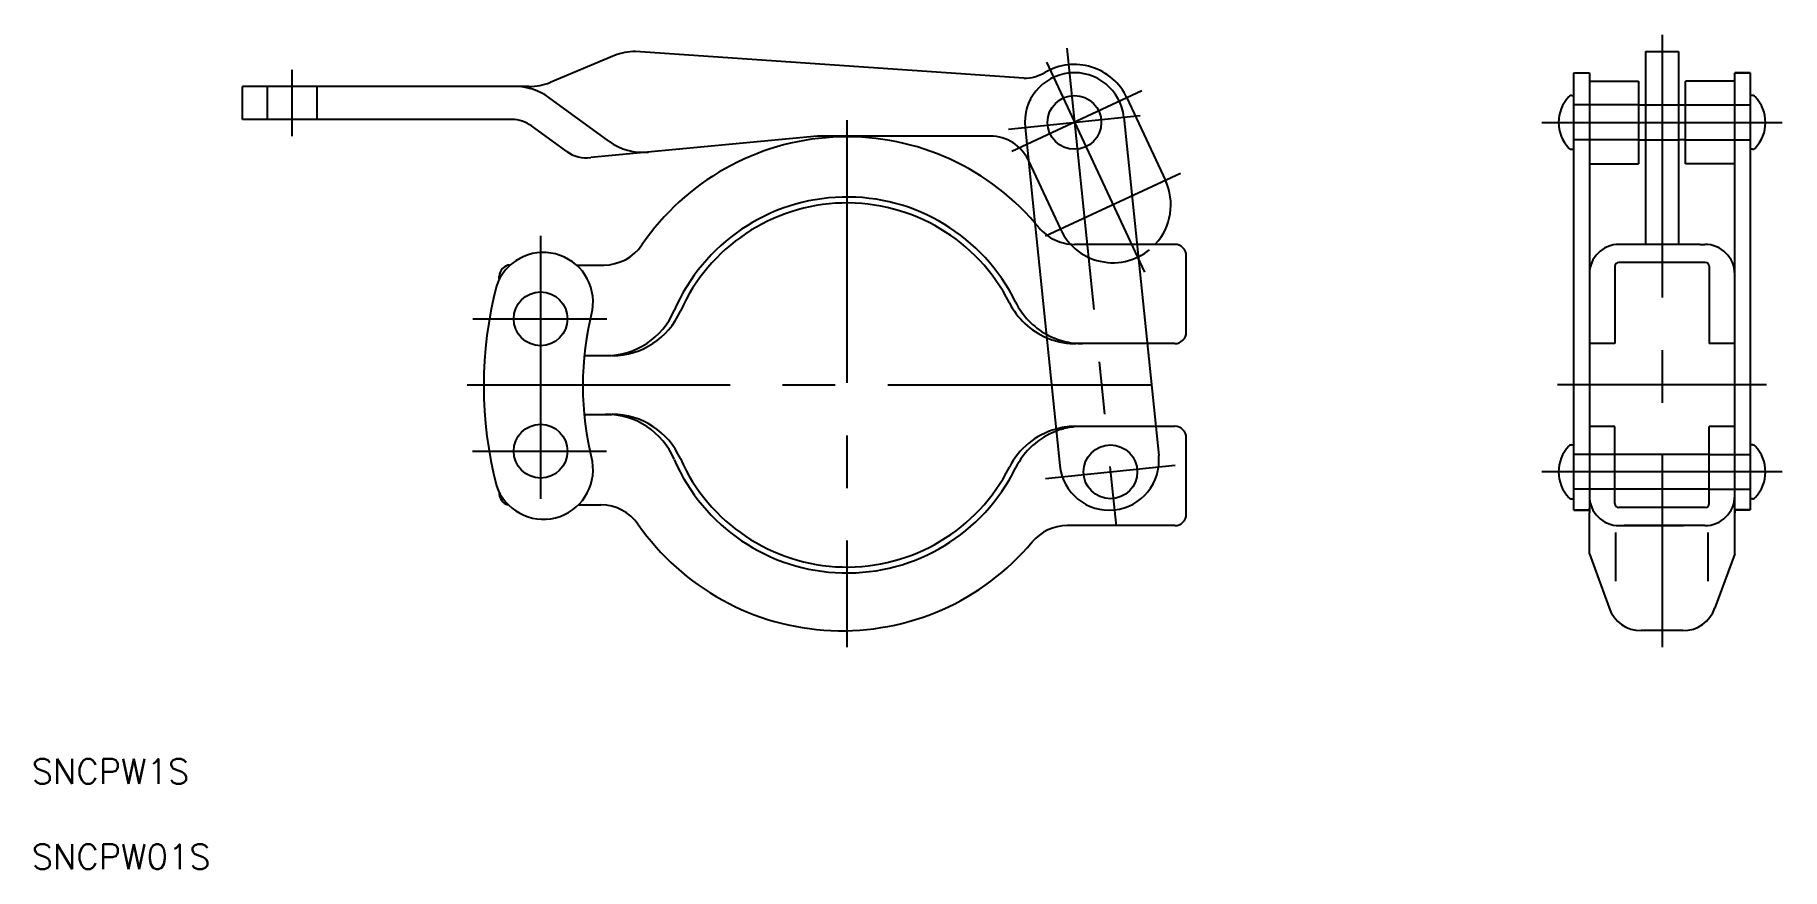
# Model space of a CAD drawing. Extents: x -98 to 113, y -59 to 42.
import ezdxf

# ---------------------------------------------------------------- set-up
doc = ezdxf.new("R2010")
doc.units = 0
doc.linetypes.add('CENTER', pattern=[50.8, 31.75, -6.35, 6.35, -6.35])
doc.linetypes.add('DASHED', pattern=[19.05, 12.7, -6.35])
doc.layers.get('0').update_dxf_attribs({"linetype": 'CONTINUOUS'})
doc.layers.add('CENTER', color=1, linetype='CENTER')
doc.styles.get("Standard").update_dxf_attribs({"font": 'txt.shx', "height": 3, "bigfont": 'bigfont.shx'})

msp = doc.modelspace()

# ---------------------------------------------------------------- linework, layer by layer
at = {"color": 7, "linetype": 'CONTINUOUS'}
for p, q in [((21.38, 37.08), (-25.53, 40.31)), ((96.48, 40.31), (96.48, 17)), ((96.48, 40.31), (100.48, 40.31)), ((100.48, 40.31), (100.48, 17)), ((-28.08, 39.83), (-35.86, 36.56)), ((-38.41, 36.08), (-73, 36.08)), ((-73, 32.08), (-73, 36.08)), ((87.84, 37.74), (89.7, 37.74)), ((87.84, -15.13), (87.84, 37.74)), ((89.7, 37.74), (89.7, -15.46)), ((89.7, 36.74), (95.65, 36.74)), ((95.65, 36.74), (95.65, 26.74)), ((101.32, 26.74), (101.32, 36.74)), ((107.26, 36.74), (101.32, 36.74)), ((109.12, 37.74), (107.26, 37.74)), ((107.26, -15.46), (107.26, 37.74)), ((107.26, 37.74), (109.12, 37.74)), ((109.12, 37.74), (109.12, -15.09)), ((-28.75, 29.46), (-36.01, 34.74)), ((33.83, 34.7), (38.48, 24.73)), ((87.57, 35), (87.84, 35)), ((95.65, 33.84), (96.48, 33.84)), ((100.48, 33.84), (101.32, 33.84)), ((109.4, 35), (109.12, 35)), ((-40.46, 32.08), (-73, 32.08)), ((33.46, 32.36), (37.67, -8.51)), ((-33.85, 28.22), (-38.1, 31.31)), ((-3.54, 30.08), (-30.93, 27.49)), ((17.36, 30.08), (-3.54, 30.08)), ((21.52, 31.13), (22.71, 19.6)), ((95.65, 29.65), (96.48, 29.65)), ((101.32, 29.65), (100.48, 29.65)), ((87.57, 28.49), (87.84, 28.49)), ((109.4, 28.49), (109.12, 28.49)), ((21.89, 27.19), (21.94, 27.09)), ((89.7, 26.74), (95.65, 26.74)), ((107.26, 26.74), (101.32, 26.74)), ((22.71, 19.6), (25.73, -9.74)), ((39.61, 17), (35.04, 17)), ((93.89, 17), (93.3, 17)), ((103.08, 17), (93.89, 17)), ((103.08, 17), (103.66, 17)), ((41, 6.4), (41, 15.6)), ((103.71, 14.81), (93.26, 14.81)), ((-42, 12.78), (-42, 13.11)), ((-32.68, 14.5), (-29.38, 14.5)), ((92.8, 14.35), (92.8, 5)), ((104.17, 14.35), (104.17, 5)), ((39.61, 5), (36.28, 5)), ((92.8, 5), (89.7, 5)), ((107.26, 5), (104.17, 5)), ((-31.73, 3.55), (-29.13, 3.55)), ((-31.75, -3.55), (-28.35, -3.55)), ((39.61, -5), (37.31, -5)), ((92.8, -5), (89.7, -5)), ((92.8, -14.34), (92.8, -5)), ((104.17, -14.34), (104.17, -5)), ((107.26, -5), (104.17, -5)), ((41, -15.6), (41, -6.39)), ((87.57, -7.25), (87.84, -7.25)), ((104.17, -8.41), (92.8, -8.41)), ((109.4, -7.25), (109.12, -7.25)), ((104.17, -12.59), (92.8, -12.59)), ((-32.46, -14.5), (-29.72, -14.5)), ((87.57, -13.76), (87.84, -13.76)), ((109.4, -13.76), (109.12, -13.76)), ((89.7, -15.13), (87.84, -15.13)), ((87.84, -15.13), (89.7, -15.13)), ((89.7, -15.09), (89.7, -14.88)), ((89.7, -15.09), (89.7, -15.44)), ((89.7, -20.39), (89.7, -15.44)), ((103.71, -14.81), (93.26, -14.81)), ((107.26, -15.09), (107.26, -14.88)), ((109.12, -15.09), (107.26, -15.09)), ((107.26, -15.09), (107.26, -15.44)), ((107.26, -15.09), (109.12, -15.09)), ((107.26, -20.39), (107.26, -15.44)), ((39.61, -17), (26.61, -17)), ((92.9, -23.69), (92.9, -17.84)), ((93.3, -17), (101.08, -17)), ((103.66, -17), (93.89, -17)), ((104.07, -23.69), (104.07, -17.84)), ((89.7, -20.39), (92.09, -26.94)), ((107.26, -20.39), (104.88, -26.94)), ((91.94, -26.44), (91.9, -26.44)), ((105.06, -26.44), (105.03, -26.44)), ((101, -29.69), (95.96, -29.69))]:
    msp.add_line(p, q, dxfattribs=at)
at = {"color": 3, "linetype": 'DASHED'}
for p, q in [((-70, 32.08), (-70, 36.08)), ((-64, 32.08), (-64, 36.08)), ((95.65, 33.84), (87.84, 33.84)), ((96.48, 33.84), (100.48, 33.84)), ((101.32, 33.84), (109.12, 33.84)), ((95.65, 29.65), (87.84, 29.65)), ((96.48, 29.65), (100.48, 29.65)), ((101.32, 29.65), (109.12, 29.65)), ((21.94, 27.09), (25.79, 18.82)), ((35.04, 17), (27.51, 17)), ((36.28, 5), (27.66, 5)), ((37.31, -5), (27.66, -5)), ((92.8, -8.41), (87.84, -8.41)), ((104.17, -8.41), (109.12, -8.41)), ((92.8, -12.59), (87.84, -12.59)), ((104.17, -12.59), (109.12, -12.59))]:
    msp.add_line(p, q, dxfattribs=at)
at = {"color": 7, "linetype": 'CONTINUOUS'}
for centre in [(27.49, 31.74), (-37, 8), (-37, -8), (31.84, -10.5)]:
    msp.add_circle(centre, 3.25, dxfattribs=at)
for centre, radius, start, end in [((-25.53, 33.31), 7, 90.0013, 111.3411), ((27.49, 31.74), 7, 25, 120.5851), ((-40.13, 29.08), 7, 53.9726, 90), ((-38.41, 43.08), 7, 270, 291.3411), ((21.38, 42.08), 5, 270.0015, 300.5851), ((27.49, 31.74), 6, 5.8809, 185.8809), ((90.44, 31.73), 4.46, 135.9939, 224.0061), ((87.62, 34.5), 0.501, 95.538, 139.6251), ((109.35, 34.5), 0.501, 40.3749, 84.462), ((106.52, 31.73), 4.46, 315.9939, 44.0061), ((-40.46, 28.08), 4, 53.9726, 90), ((0, 0), 30, 40.802, 145.625), ((17.36, 25.08), 5, 25, 90), ((-31.5, 31.45), 4, 233.9726, 278.1324), ((-24.64, 35.12), 7, 233.9726, 275.3881), ((87.57, 28.95), 0.465, 224.2216, 270), ((109.4, 28.95), 0.465, 270, 315.7784), ((32.14, 21.78), 7, 316.9838, 25), ((0, 0), 22.72, 26.1935, 156.701), ((0, 0), 22, 26.8472, 156.1291), ((-29.38, 20.1), 5.6, 270, 325.625), ((39.61, 15.6), 1.4, 0, 90), ((93.3, 13.4), 3.6, 90, 180), ((103.66, 13.4), 3.6, 0, 90), ((-36.67, 10.02), 6, 350.4059, 161.1121), ((93.26, 14.35), 0.465, 90, 180), ((103.71, 14.35), 0.465, 0, 90), ((-40.61, 13.11), 1.4, 92.6079, 180), ((4.85, -0.1), 48.72, 165.6587, 194.3413), ((4.85, -0.1), 36.76, 165.6261, 194.3739), ((-29.13, 12.55), 9, 270, 336.701), ((-28.35, 12.55), 9, 270, 336.1291), ((27.66, 14), 9, 206.8472, 246.9826), ((28.46, 14), 9, 206.1935, 241.0043), ((39.61, 6.4), 1.4, 270, 0), ((-29.13, -12.54), 9, 23.299, 90), ((-28.35, -12.54), 9, 23.8709, 90), ((27.66, -14), 9, 105.388, 153.1528), ((28.46, -14), 9, 110.4989, 153.8065), ((39.61, -6.39), 1.4, 0, 90), ((90.48, -10.5), 4.5, 136.2035, 223.7965), ((87.57, -7.71), 0.465, 90, 135.7784), ((109.4, -7.71), 0.465, 44.2216, 90), ((106.48, -10.5), 4.5, 316.2035, 43.7965), ((-36.67, -10.23), 6, 198.8879, 9.5941), ((0, 0), 22.72, 203.299, 333.8065), ((0, 0), 22, 203.8709, 333.1528), ((31.7, -9.13), 6, 185.8809, 5.8809), ((-40.61, -13.1), 1.4, 175.5341, 256.8585), ((-29.72, -20), 5.5, 34.8827, 90), ((87.57, -13.29), 0.465, 224.2216, 270), ((93.3, -13.4), 3.6, 180, 270), ((93.26, -14.34), 0.465, 180, 270), ((103.66, -13.4), 3.6, 270, 0), ((103.71, -14.34), 0.465, 270, 0), ((109.4, -13.29), 0.465, 270, 315.7784), ((-0.6, 0.3), 30, 214.8827, 320.0349), ((39.61, -15.6), 1.4, 270, 0), ((26.61, -22.5), 5.5, 90, 140.0349), ((95.97, -25.58), 4.11, 199.3096, 269.9303), ((101, -25.58), 4.11, 270.0697, 340.6904)]:
    msp.add_arc(centre, radius, start, end, dxfattribs=at)
at = {"color": 3, "linetype": 'DASHED'}
for centre, radius, start, end in [((0, 0), 30, 39.4075, 40.802), ((27.51, 22.6), 5.6, 219.4075, 270), ((32.14, 21.78), 7, 205, 316.9838), ((28.46, 14), 9, 241.0043, 270), ((27.66, 14), 9, 246.9826, 270), ((27.66, -14), 9, 90, 105.388), ((28.46, -14), 9, 90, 110.4989)]:
    msp.add_arc(centre, radius, start, end, dxfattribs=at)
at = {"layer": 'CENTER', "color": 1, "linetype": 'CENTER'}
for p, q in [((98.48, 42.31), (98.48, -31.69)), ((26.57, 40.7), (32.52, -17.08)), ((-67, 30.08), (-67, 38.08)), ((24.11, 39), (35.94, 13.62)), ((35.65, 35.55), (19.92, 28.22)), ((0, 32), (0, -31.69)), ((19.53, 30.93), (35.45, 32.56)), ((83.98, 31.74), (112.98, 31.74)), ((40.3, 25.58), (23.98, 17.97)), ((-37, 18.01), (-37, -18.22)), ((-45.19, 8), (-29, 8)), ((-45.87, 0), (43, 0)), ((111.12, 0), (85.84, 0)), ((-45.22, -8), (-29.05, -8)), ((24, -11.31), (39.68, -9.69)), ((112.98, -10.5), (83.98, -10.5))]:
    msp.add_line(p, q, dxfattribs=at)

# ---------------------------------------------------------------- texts
at = {"color": 7, "linetype": 'CONTINUOUS'}
for s, p in [('SNCPW1S', (-98.48, -48.2)), ('SNCPW01S', (-98.48, -58.5))]:
    msp.add_text(s, height=3, dxfattribs=at).set_placement(p)

doc.saveas('drawing.dxf')
